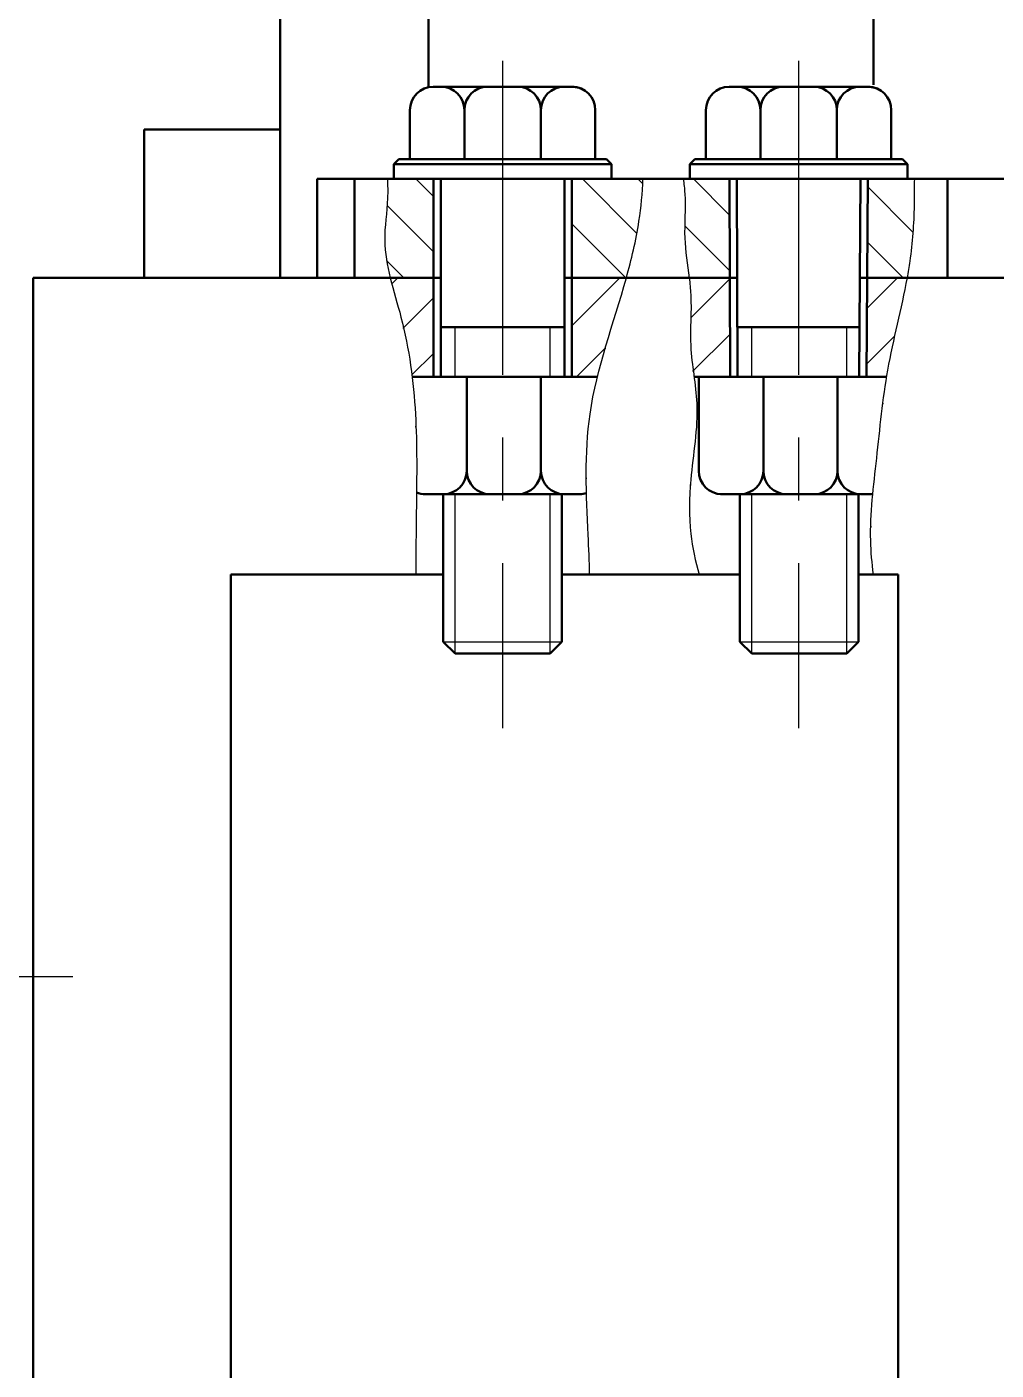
# Model space of a CAD drawing. Header units: millimetres. Extents: x 0 to 1189, y 0 to 841.
# Drawn here: x 806.6 to 845.8, y 604.5 to 658.9 of the extents above; entities that cross this region are included whole.
import ezdxf

# ---------------------------------------------------------------- set-up
doc = ezdxf.new("R2010")
doc.units = ezdxf.units.MM
doc.linetypes.add('CENTERX2', pattern=[20.32, 12.7, -2.54, 2.54, -2.54])
doc.layers.add('中心线', color=1, linetype='CENTERX2')
doc.layers.add('剖面线', color=6, linetype='Continuous')
doc.layers.add('粗实线', color=255, linetype='Continuous', lineweight=50)

msp = doc.modelspace()

# ---------------------------------------------------------------- hatches: boundary and pattern name
at = {"layer": '剖面线'}
h = msp.add_hatch(dxfattribs=at)
h.set_pattern_fill('ANSI31', color=256, style=0)
h.paths.add_polyline_path([(823.3104, 653.5066), (821.6104, 653.5066), (821.4104, 653.3066), (821.4104, 652.7066), (823.3104, 652.7066)], flags=0)
h = msp.add_hatch(dxfattribs=at)
h.set_pattern_fill('ANSI31', color=256, style=0)
h.paths.add_polyline_path([(835.3104, 653.5066), (833.6104, 653.5066), (833.4104, 653.3066), (833.4104, 652.7066), (835.3104, 652.7066)], flags=0)
h = msp.add_hatch(dxfattribs=at)
h.set_pattern_fill('ANSI31', color=256, angle=90, style=0)
edge = h.paths.add_edge_path(flags=0)
edge.add_spline(control_points=[(821.2623, 648.7066), (821.137, 649.2119), (820.9411, 650.2752), (821.1751, 651.5897), (821.1598, 652.4461), (821.1482, 652.7066)], knot_values=[0.6299183, 0.6299183, 0.6299183, 0.6299183, 0.6545372, 0.6817079, 0.6934767, 0.6934767, 0.6934767, 0.6934767], weights=[1, 1, 1, 1, 1, 1], degree=3, periodic=0)
edge.add_spline(control_points=[(821.1482, 652.7066), (821.1598, 652.4461), (821.1751, 651.5897), (820.9411, 650.2752), (821.137, 649.2119), (821.2623, 648.7066)], knot_values=[0.3065233, 0.3065233, 0.3065233, 0.3065233, 0.3182921, 0.3454628, 0.3700817, 0.3700817, 0.3700817, 0.3700817], weights=[1, 1, 1, 1, 1, 1], degree=3, periodic=0)
h = msp.add_hatch(dxfattribs=at)
h.set_pattern_fill('ANSI31', color=256, scale=0.5, angle=90, style=0)
edge = h.paths.add_edge_path()
edge.add_spline(control_points=[(821.1482, 652.7066), (821.1598, 652.4461), (821.1751, 651.5897), (820.9411, 650.2752), (821.137, 649.2119), (821.2623, 648.7066)], knot_values=[0.3065233, 0.3065233, 0.3065233, 0.3065233, 0.3182921, 0.3454628, 0.3700817, 0.3700817, 0.3700817, 0.3700817], weights=[1, 1, 1, 1, 1, 1], degree=3, periodic=0)
edge.add_line((821.2623, 648.7066), (823.0104, 648.7066))
edge.add_line((823.0104, 648.7066), (823.0104, 652.7066))
edge.add_line((823.0104, 652.7066), (821.1482, 652.7066))
h = msp.add_hatch(dxfattribs=at)
h.set_pattern_fill('ANSI31', color=256, scale=0.5, angle=90, style=0)
edge = h.paths.add_edge_path()
edge.add_spline(control_points=[(830.8173, 648.7066), (831.0233, 649.4473), (831.333, 650.7421), (831.4713, 652.1357), (831.4838, 652.7066)], knot_values=[0.9638627, 0.9638627, 0.9638627, 0.9638627, 1, 1.0254355, 1.0254355, 1.0254355, 1.0254355], weights=[1, 1, 1, 1, 1], degree=3, periodic=0)
edge.add_line((831.4838, 652.7066), (828.6104, 652.7066))
edge.add_line((828.6104, 652.7066), (828.6104, 648.7066))
edge.add_line((828.6104, 648.7066), (830.8173, 648.7066))
h = msp.add_hatch(dxfattribs=at)
h.set_pattern_fill('ANSI31', color=256, angle=90, style=0)
edge = h.paths.add_edge_path(flags=0)
edge.add_spline(control_points=[(830.8173, 648.7066), (831.0233, 649.4473), (831.333, 650.7421), (831.4713, 652.1357), (831.4838, 652.7066)], knot_values=[0.9638627, 0.9638627, 0.9638627, 0.9638627, 1, 1.0254355, 1.0254355, 1.0254355, 1.0254355], weights=[1, 1, 1, 1, 1], degree=3, periodic=0)
edge.add_spline(control_points=[(831.4838, 652.7066), (831.4713, 652.1357), (831.333, 650.7421), (831.0233, 649.4473), (830.8173, 648.7066)], knot_values=[0.9745645, 0.9745645, 0.9745645, 0.9745645, 1, 1.0361373, 1.0361373, 1.0361373, 1.0361373], weights=[1, 1, 1, 1, 1], degree=3, periodic=0)
h = msp.add_hatch(dxfattribs=at)
h.set_pattern_fill('ANSI31', color=256, angle=90, style=0)
edge = h.paths.add_edge_path(flags=0)
edge.add_spline(control_points=[(833.3596, 648.7066), (833.293, 649.2495), (833.0987, 650.3889), (833.2407, 651.6294), (833.1469, 652.505), (833.1204, 652.7066)], knot_values=[0.8684598, 0.8684598, 0.8684598, 0.8684598, 0.8943496, 0.9230865, 0.9314377, 0.9314377, 0.9314377, 0.9314377], weights=[1, 1, 1, 1, 1, 1], degree=3, periodic=0)
edge.add_spline(control_points=[(833.1204, 652.7066), (833.1469, 652.505), (833.2407, 651.6294), (833.0987, 650.3889), (833.293, 649.2495), (833.3596, 648.7066)], knot_values=[0.0685623, 0.0685623, 0.0685623, 0.0685623, 0.0769135, 0.1056504, 0.1315402, 0.1315402, 0.1315402, 0.1315402], weights=[1, 1, 1, 1, 1, 1], degree=3, periodic=0)
h = msp.add_hatch(dxfattribs=at)
h.set_pattern_fill('ANSI31', color=256, scale=0.5, angle=90, style=0)
edge = h.paths.add_edge_path()
edge.add_spline(control_points=[(833.1204, 652.7066), (833.1469, 652.505), (833.2407, 651.6294), (833.0987, 650.3889), (833.293, 649.2495), (833.3596, 648.7066)], knot_values=[0.0685623, 0.0685623, 0.0685623, 0.0685623, 0.0769135, 0.1056504, 0.1315402, 0.1315402, 0.1315402, 0.1315402], weights=[1, 1, 1, 1, 1, 1], degree=3, periodic=0)
edge.add_line((833.3596, 648.7066), (834.9917, 648.7056))
edge.add_line((834.9917, 648.7056), (834.9917, 652.7056))
edge.add_line((834.9917, 652.7056), (833.1204, 652.7066))
h = msp.add_hatch(dxfattribs=at)
h.set_pattern_fill('ANSI31', color=256, scale=0.5, angle=90, style=0)
edge = h.paths.add_edge_path()
edge.add_spline(control_points=[(842.1877, 648.7066), (842.2284, 648.9299), (842.3894, 649.9001), (842.4872, 651.2556), (842.4712, 652.3412), (842.4835, 652.7066)], knot_values=[0.7302191, 0.7302191, 0.7302191, 0.7302191, 0.741042, 0.7770693, 0.7943639, 0.7943639, 0.7943639, 0.7943639], weights=[1, 1, 1, 1, 1, 1], degree=3, periodic=0)
edge.add_line((842.4835, 652.7066), (840.5716, 652.7048))
edge.add_line((840.5716, 652.7048), (840.5716, 648.7048))
edge.add_line((840.5716, 648.7048), (842.1877, 648.7066))
h = msp.add_hatch(dxfattribs=at)
h.set_pattern_fill('ANSI31', color=256, angle=90, style=0)
edge = h.paths.add_edge_path(flags=0)
edge.add_spline(control_points=[(842.1877, 648.7066), (842.2284, 648.9299), (842.3894, 649.9001), (842.4872, 651.2556), (842.4712, 652.3412), (842.4835, 652.7066)], knot_values=[0.7302191, 0.7302191, 0.7302191, 0.7302191, 0.741042, 0.7770693, 0.7943639, 0.7943639, 0.7943639, 0.7943639], weights=[1, 1, 1, 1, 1, 1], degree=3, periodic=0)
edge.add_spline(control_points=[(842.4835, 652.7066), (842.4712, 652.3412), (842.4872, 651.2556), (842.3894, 649.9001), (842.2284, 648.9299), (842.1877, 648.7066)], knot_values=[0.2056361, 0.2056361, 0.2056361, 0.2056361, 0.2229307, 0.258958, 0.2697809, 0.2697809, 0.2697809, 0.2697809], weights=[1, 1, 1, 1, 1, 1], degree=3, periodic=0)
h = msp.add_hatch(dxfattribs=at)
h.set_pattern_fill('ANSI31', color=256, style=0)
edge = h.paths.add_edge_path(flags=0)
edge.add_spline(control_points=[(821.2623, 648.7066), (821.3935, 648.1776), (821.9661, 646.3579), (822.3678, 643.2775), (822.3245, 639.7467), (822.2951, 637.634), (822.3045, 636.7066)], knot_values=[0.3700817, 0.3700817, 0.3700817, 0.3700817, 0.3958502, 0.4587573, 0.5185208, 0.5620882, 0.5620882, 0.5620882, 0.5620882], weights=[1, 1, 1, 1, 1, 1, 1], degree=3, periodic=0)
edge.add_spline(control_points=[(822.3045, 636.7066), (822.2951, 637.634), (822.3245, 639.7467), (822.3577, 642.4527), (822.2096, 644.2053), (822.149, 644.7066)], knot_values=[0.4379118, 0.4379118, 0.4379118, 0.4379118, 0.4814792, 0.5412427, 0.5653141, 0.5653141, 0.5653141, 0.5653141], weights=[1, 1, 1, 1, 1, 1], degree=3, periodic=0)
edge.add_spline(control_points=[(822.149, 644.7066), (822.0513, 645.5152), (821.8106, 646.8518), (821.3935, 648.1776), (821.2623, 648.7066)], knot_values=[0.5653141, 0.5653141, 0.5653141, 0.5653141, 0.6041498, 0.6299183, 0.6299183, 0.6299183, 0.6299183], weights=[1, 1, 1, 1, 1], degree=3, periodic=0)
h = msp.add_hatch(dxfattribs=at)
h.set_pattern_fill('ANSI31', color=256, scale=0.5, style=0)
edge = h.paths.add_edge_path()
edge.add_spline(control_points=[(821.2623, 648.7066), (821.3935, 648.1776), (821.8106, 646.8518), (822.0513, 645.5152), (822.149, 644.7066)], knot_values=[0.3700817, 0.3700817, 0.3700817, 0.3700817, 0.3958502, 0.4346859, 0.4346859, 0.4346859, 0.4346859], weights=[1, 1, 1, 1, 1], degree=3, periodic=0)
edge.add_line((822.149, 644.7066), (823.0104, 644.7066))
edge.add_line((823.0104, 644.7066), (823.0104, 648.7066))
edge.add_line((823.0104, 648.7066), (821.2623, 648.7066))
h = msp.add_hatch(dxfattribs=at)
h.set_pattern_fill('ANSI31', color=256, scale=0.5, style=0)
edge = h.paths.add_edge_path()
edge.add_spline(control_points=[(829.6467, 644.7066), (829.9743, 646.0376), (830.4372, 647.3395), (830.8173, 648.7066)], knot_values=[0.8971762, 0.8971762, 0.8971762, 0.8971762, 0.9638627, 0.9638627, 0.9638627, 0.9638627], weights=[1, 1, 1, 1], degree=3, periodic=0)
edge.add_line((830.8173, 648.7066), (828.6104, 648.7066))
edge.add_line((828.6104, 648.7066), (828.6104, 644.7066))
edge.add_line((828.6104, 644.7066), (829.6467, 644.7066))
h = msp.add_hatch(dxfattribs=at)
h.set_pattern_fill('ANSI31', color=256, style=0)
edge = h.paths.add_edge_path(flags=0)
edge.add_spline(control_points=[(830.8173, 648.7066), (830.4372, 647.3395), (829.9743, 646.0376), (829.6467, 644.7066)], knot_values=[0.0361373, 0.0361373, 0.0361373, 0.0361373, 0.1028238, 0.1028238, 0.1028238, 0.1028238], weights=[1, 1, 1, 1], degree=3, periodic=0)
edge.add_spline(control_points=[(829.6467, 644.7066), (829.5243, 644.2089), (829.0983, 642.145), (829.2072, 639.3777), (829.3273, 637.2405), (829.3265, 636.7066)], knot_values=[0.1028238, 0.1028238, 0.1028238, 0.1028238, 0.1277572, 0.2053938, 0.2309315, 0.2309315, 0.2309315, 0.2309315], weights=[1, 1, 1, 1, 1, 1], degree=3, periodic=0)
edge.add_spline(control_points=[(829.3265, 636.7066), (829.3273, 637.2405), (829.2072, 639.3777), (829.0416, 643.5856), (830.295, 646.8284), (830.8173, 648.7066)], knot_values=[0.7690685, 0.7690685, 0.7690685, 0.7690685, 0.7946062, 0.8722428, 0.9638627, 0.9638627, 0.9638627, 0.9638627], weights=[1, 1, 1, 1, 1, 1], degree=3, periodic=0)
h = msp.add_hatch(dxfattribs=at)
h.set_pattern_fill('ANSI31', color=256, style=0)
edge = h.paths.add_edge_path(flags=0)
edge.add_spline(control_points=[(833.3596, 648.7066), (833.3874, 648.4803), (833.4827, 647.5567), (833.3092, 645.86), (833.8575, 643.3723), (833.3781, 640.8523), (833.3312, 638.4925), (833.6063, 637.2486), (833.7649, 636.7066)], knot_values=[0.1315402, 0.1315402, 0.1315402, 0.1315402, 0.1423288, 0.1754869, 0.2127149, 0.2620512, 0.2968671, 0.3241175, 0.3241175, 0.3241175, 0.3241175], weights=[1, 1, 1, 1, 1, 1, 1, 1, 1], degree=3, periodic=0)
edge.add_spline(control_points=[(833.7649, 636.7066), (833.6063, 637.2486), (833.3312, 638.4925), (833.3781, 640.8523), (833.779, 642.9599), (833.6041, 644.3456), (833.5562, 644.7066)], knot_values=[0.6758825, 0.6758825, 0.6758825, 0.6758825, 0.7031329, 0.7379488, 0.7872851, 0.8046484, 0.8046484, 0.8046484, 0.8046484], weights=[1, 1, 1, 1, 1, 1, 1], degree=3, periodic=0)
edge.add_spline(control_points=[(833.5562, 644.7066), (833.5013, 645.1196), (833.3463, 646.2229), (833.4827, 647.5567), (833.3874, 648.4803), (833.3596, 648.7066)], knot_values=[0.8046484, 0.8046484, 0.8046484, 0.8046484, 0.8245131, 0.8576712, 0.8684598, 0.8684598, 0.8684598, 0.8684598], weights=[1, 1, 1, 1, 1, 1], degree=3, periodic=0)
h = msp.add_hatch(dxfattribs=at)
h.set_pattern_fill('ANSI31', color=256, scale=0.5, style=0)
edge = h.paths.add_edge_path()
edge.add_spline(control_points=[(833.3596, 648.7066), (833.3874, 648.4803), (833.4827, 647.5567), (833.3463, 646.2229), (833.5013, 645.1196), (833.5562, 644.7066)], knot_values=[0.1315402, 0.1315402, 0.1315402, 0.1315402, 0.1423288, 0.1754869, 0.1953516, 0.1953516, 0.1953516, 0.1953516], weights=[1, 1, 1, 1, 1, 1], degree=3, periodic=0)
edge.add_line((833.5562, 644.7066), (835.0042, 644.7056))
edge.add_line((835.0042, 644.7056), (835.0042, 648.7056))
edge.add_line((835.0042, 648.7056), (833.3596, 648.7066))
h = msp.add_hatch(dxfattribs=at)
h.set_pattern_fill('ANSI31', color=256, scale=0.5, style=0)
edge = h.paths.add_edge_path()
edge.add_spline(control_points=[(841.3501, 644.7066), (841.3651, 644.7966), (841.5953, 646.134), (841.959, 647.4517), (842.1877, 648.7066)], knot_values=[0.6650192, 0.6650192, 0.6650192, 0.6650192, 0.6694018, 0.7302191, 0.7302191, 0.7302191, 0.7302191], weights=[1, 1, 1, 1, 1], degree=3, periodic=0)
edge.add_line((842.1877, 648.7066), (840.5442, 648.7066))
edge.add_line((840.5442, 648.7066), (840.5442, 644.7066))
edge.add_line((840.5442, 644.7066), (841.3501, 644.7066))
h = msp.add_hatch(dxfattribs=at)
h.set_pattern_fill('ANSI31', color=256, style=0)
edge = h.paths.add_edge_path(flags=0)
edge.add_spline(control_points=[(842.1877, 648.7066), (841.959, 647.4517), (841.5953, 646.134), (841.3651, 644.7966), (841.3501, 644.7066)], knot_values=[0.2697809, 0.2697809, 0.2697809, 0.2697809, 0.3305982, 0.3349808, 0.3349808, 0.3349808, 0.3349808], weights=[1, 1, 1, 1, 1], degree=3, periodic=0)
edge.add_spline(control_points=[(841.3501, 644.7066), (841.1696, 643.6185), (840.9678, 641.4122), (840.6151, 638.6865), (840.7564, 637.1712), (840.8121, 636.7066)], knot_values=[0.3349808, 0.3349808, 0.3349808, 0.3349808, 0.3879711, 0.4411648, 0.463576, 0.463576, 0.463576, 0.463576], weights=[1, 1, 1, 1, 1, 1], degree=3, periodic=0)
edge.add_spline(control_points=[(840.8121, 636.7066), (840.7564, 637.1712), (840.6151, 638.6865), (840.9798, 641.5051), (841.2996, 645.0631), (841.959, 647.4517), (842.1877, 648.7066)], knot_values=[0.536424, 0.536424, 0.536424, 0.536424, 0.5588352, 0.6120289, 0.6694018, 0.7302191, 0.7302191, 0.7302191, 0.7302191], weights=[1, 1, 1, 1, 1, 1, 1], degree=3, periodic=0)
h = msp.add_hatch(dxfattribs=at)
h.set_pattern_fill('ANSI31', color=256, style=0)
edge = h.paths.add_edge_path(flags=0)
edge.add_spline(control_points=[(822.3295, 640.2871), (822.3294, 640.2703), (822.3293, 640.2616), (822.3293, 640.2616)], knot_values=[0.0053463, 0.0053463, 0.0053463, 0.0053463, 0.0094517, 0.0094517, 0.0094517, 0.0094517], weights=[1, 1, 1, 1], degree=3, periodic=0)
edge.add_spline(control_points=[(822.3293, 640.2616), (822.3385, 641.2354), (822.3343, 642.7095), (822.213, 644.1643), (822.1563, 644.6452)], knot_values=[0.4947579, 0.4947579, 0.4947579, 0.4947579, 0.5412427, 0.5643322, 0.5643322, 0.5643322, 0.5643322], weights=[1, 1, 1, 1, 1], degree=3, periodic=0)
edge.add_spline(control_points=[(822.1563, 644.6452), (822.1563, 644.6452), (822.1567, 644.642), (822.1574, 644.6355)], knot_values=[0, 0, 0, 0, 0.0026147, 0.0026147, 0.0026147, 0.0026147], weights=[1, 1, 1, 1], degree=3, periodic=0)
edge.add_spline(control_points=[(822.1574, 644.6355), (822.3236, 643.22), (822.3429, 641.7409), (822.3295, 640.2871)], knot_values=[0.0004968, 0.0004968, 0.0004968, 0.0004968, 0.0223069, 0.0223069, 0.0223069, 0.0223069], weights=[1, 1, 1, 1], degree=3, periodic=0)
h = msp.add_hatch(dxfattribs=at)
h.set_pattern_fill('ANSI31', color=256, style=0)
edge = h.paths.add_edge_path(flags=0)
edge.add_spline(control_points=[(829.1955, 640.2466), (829.1954, 640.2529), (829.1952, 640.262), (829.195, 640.2736)], knot_values=[0, 0, 0, 0, 0.0023305, 0.0023305, 0.0023305, 0.0023305], weights=[1, 1, 1, 1], degree=3, periodic=0)
edge.add_spline(control_points=[(829.195, 640.2736), (829.1864, 640.8309), (829.1926, 641.3914), (829.2247, 641.9452), (829.2778, 642.863), (829.421, 643.7684), (829.6211, 644.6011)], knot_values=[0.0002683, 0.0002683, 0.0002683, 0.0002683, 0.008632, 0.008632, 0.008632, 0.0226777, 0.0226777, 0.0226777, 0.0226777], weights=[1, 1, 1, 1, 1, 1, 1], degree=3, periodic=0)
edge.add_spline(control_points=[(829.6211, 644.6011), (829.6214, 644.6024), (829.6216, 644.6031), (829.6216, 644.6031)], knot_values=[0.0042634, 0.0042634, 0.0042634, 0.0042634, 0.0055131, 0.0055131, 0.0055131, 0.0055131], weights=[1, 1, 1, 1], degree=3, periodic=0)
edge.add_spline(control_points=[(829.6216, 644.6031), (829.5101, 644.1394), (829.2246, 642.7258), (829.1793, 641.2412), (829.1955, 640.2466)], knot_values=[0.1045502, 0.1045502, 0.1045502, 0.1045502, 0.1277572, 0.1747143, 0.1747143, 0.1747143, 0.1747143], weights=[1, 1, 1, 1, 1], degree=3, periodic=0)
h = msp.add_hatch(dxfattribs=at)
h.set_pattern_fill('ANSI31', color=256, style=0)
edge = h.paths.add_edge_path(flags=0)
edge.add_spline(control_points=[(840.818, 640.2466), (840.818, 640.2467), (840.818, 640.2467), (840.818, 640.2468)], knot_values=[0, 0, 0, 0, 0.0000103, 0.0000103, 0.0000103, 0.0000103], weights=[1, 1, 1, 1], degree=3, periodic=0)
edge.add_spline(control_points=[(840.818, 640.2468), (840.9712, 641.7267), (841.1071, 643.2215), (841.3421, 644.6578)], knot_values=[0.0001379, 0.0001379, 0.0001379, 0.0001379, 0.0228071, 0.0228071, 0.0228071, 0.0228071], weights=[1, 1, 1, 1], degree=3, periodic=0)
edge.add_spline(control_points=[(841.3421, 644.6578), (841.3442, 644.6706), (841.3453, 644.6772), (841.3453, 644.6772)], knot_values=[0.0054383, 0.0054383, 0.0054383, 0.0054383, 0.009103, 0.009103, 0.009103, 0.009103], weights=[1, 1, 1, 1], degree=3, periodic=0)
edge.add_spline(control_points=[(841.3453, 644.6772), (841.1678, 643.5986), (841.0328, 642.1256), (840.8579, 640.6327), (840.818, 640.2466)], knot_values=[0.3354581, 0.3354581, 0.3354581, 0.3354581, 0.3879711, 0.4063488, 0.4063488, 0.4063488, 0.4063488], weights=[1, 1, 1, 1, 1], degree=3, periodic=0)

# ---------------------------------------------------------------- linework, layer by layer
for p, q in [((823.8904, 644.7066), (823.8904, 646.7066)), ((827.7304, 644.7066), (827.7304, 646.7066)), ((835.8904, 644.7066), (835.8904, 646.7066)), ((839.7304, 644.7066), (839.7304, 646.7066)), ((835.4104, 644.7066), (840.2104, 644.7066)), ((823.8904, 633.5066), (823.8904, 639.9566)), ((827.7304, 633.5066), (827.7304, 639.9566)), ((835.8904, 633.5066), (835.8904, 639.9566)), ((839.7304, 633.5066), (839.7304, 639.9566)), ((823.4104, 633.9866), (827.8889, 633.9866)), ((827.8889, 633.9866), (828.2104, 633.9866)), ((835.4104, 633.9866), (840.2104, 633.9866))]:
    msp.add_line(p, q)
for points, knots in [([(821.1482, 652.7066), (821.1598, 652.4461), (821.1751, 651.5897), (820.9411, 650.2752), (821.137, 649.2119), (821.2623, 648.7066)], [0.306523329, 0.306523329, 0.306523329, 0.306523329, 0.318292085, 0.345462797, 0.370081695, 0.370081695, 0.370081695, 0.370081695]), ([(830.8173, 648.7066), (831.0233, 649.4473), (831.333, 650.7421), (831.4713, 652.1357), (831.4838, 652.7066)], [0.963862749, 0.963862749, 0.963862749, 0.963862749, 1, 1.025435513, 1.025435513, 1.025435513, 1.025435513]), ([(833.1204, 652.7066), (833.1469, 652.505), (833.2407, 651.6294), (833.0987, 650.3889), (833.293, 649.2495), (833.3596, 648.7066)], [0.06856229, 0.06856229, 0.06856229, 0.06856229, 0.076913461, 0.105650425, 0.131540167, 0.131540167, 0.131540167, 0.131540167]), ([(842.1877, 648.7066), (842.2284, 648.9299), (842.3894, 649.9001), (842.4872, 651.2556), (842.4712, 652.3412), (842.4835, 652.7066)], [0.730219053, 0.730219053, 0.730219053, 0.730219053, 0.741041993, 0.777069318, 0.794363922, 0.794363922, 0.794363922, 0.794363922]), ([(821.2623, 648.7066), (821.3935, 648.1776), (821.9661, 646.3579), (822.3678, 643.2775), (822.3245, 639.7467), (822.2951, 637.634), (822.3045, 636.7066)], [0.3700817, 0.3700817, 0.3700817, 0.3700817, 0.39585018, 0.45875734, 0.51852084, 0.56208822, 0.56208822, 0.56208822, 0.56208822]), ([(829.3265, 636.7066), (829.3273, 637.2405), (829.2072, 639.3777), (829.0416, 643.5856), (830.295, 646.8284), (830.8173, 648.7066)], [0.76906853, 0.76906853, 0.76906853, 0.76906853, 0.79460616, 0.87224275, 0.96386275, 0.96386275, 0.96386275, 0.96386275]), ([(833.3596, 648.7066), (833.3874, 648.4803), (833.4827, 647.5567), (833.3092, 645.86), (833.8575, 643.3723), (833.3781, 640.8523), (833.3312, 638.4925), (833.6063, 637.2486), (833.7649, 636.7066)], [0.13154017, 0.13154017, 0.13154017, 0.13154017, 0.14232884, 0.17548687, 0.21271488, 0.26205119, 0.29686713, 0.32411748, 0.32411748, 0.32411748, 0.32411748]), ([(840.8121, 636.7066), (840.7564, 637.1712), (840.6151, 638.6865), (840.9798, 641.5051), (841.2996, 645.0631), (841.959, 647.4517), (842.1877, 648.7066)], [0.53642398, 0.53642398, 0.53642398, 0.53642398, 0.55883521, 0.61202891, 0.66940179, 0.73021905, 0.73021905, 0.73021905, 0.73021905])]:
    msp.add_open_spline(points, degree=3, knots=knots)
at = {"layer": '中心线'}
for p, q in [((825.8104, 657.4832), (825.8104, 630.4906)), ((837.7854, 657.4832), (837.7854, 630.4906)), ((734.7658, 620.4466), (810.8104, 620.4466))]:
    msp.add_line(p, q, dxfattribs=at)
at = {"layer": '粗实线'}
for p, q in [((816.8104, 648.7066), (816.8104, 671.9066)), ((822.8104, 671.9066), (822.8104, 656.4126)), ((840.8104, 656.5066), (840.8104, 671.9066)), ((822.9979, 656.4316), (826.4204, 656.4316)), ((828.6229, 656.4316), (826.4204, 656.4316)), ((834.9729, 656.4316), (838.3954, 656.4316)), ((840.5979, 656.4316), (838.3954, 656.4316)), ((822.0604, 653.5066), (822.0604, 655.4941)), ((824.2629, 655.4941), (824.2629, 653.5066)), ((824.2629, 655.4941), (824.2629, 653.5066)), ((827.3579, 655.4941), (827.3579, 653.5066)), ((827.3579, 655.4941), (827.3579, 653.5066)), ((827.3579, 655.4941), (827.3579, 653.5066)), ((829.5604, 653.5066), (829.5604, 655.4941)), ((834.0354, 653.5066), (834.0354, 655.4941)), ((836.2379, 655.4941), (836.2379, 653.5066)), ((836.2379, 655.4941), (836.2379, 653.5066)), ((839.3329, 655.4941), (839.3329, 653.5066)), ((839.3329, 655.4941), (839.3329, 653.5066)), ((839.3329, 655.4941), (839.3329, 653.5066)), ((841.5354, 653.5066), (841.5354, 655.4941)), ((811.3104, 648.7066), (811.3104, 654.7066)), ((811.3104, 654.7066), (816.8104, 654.7066)), ((821.4104, 653.3066), (821.6104, 653.5066)), ((821.4104, 652.7066), (821.4104, 653.3066)), ((821.4104, 653.3066), (830.2104, 653.3066)), ((821.6104, 653.5066), (822.2104, 653.5066)), ((828.8104, 653.5066), (822.2104, 653.5066)), ((822.8104, 653.5066), (823.1682, 653.5066)), ((822.8104, 653.5066), (823.1682, 653.5066)), ((822.8104, 653.5066), (829.4104, 653.5066)), ((824.3104, 653.5066), (823.1682, 653.5066)), ((824.3104, 653.5066), (823.1682, 653.5066)), ((825.4526, 653.5066), (824.3104, 653.5066)), ((825.4526, 653.5066), (824.3104, 653.5066)), ((830.0104, 653.5066), (829.4104, 653.5066)), ((830.2104, 653.3066), (830.0104, 653.5066)), ((830.2104, 652.7066), (830.2104, 653.3066)), ((833.3854, 653.3066), (833.5854, 653.5066)), ((833.3854, 652.7066), (833.3854, 653.3066)), ((833.3854, 653.3066), (842.1854, 653.3066)), ((833.5854, 653.5066), (834.1854, 653.5066)), ((840.7854, 653.5066), (834.1854, 653.5066)), ((834.7854, 653.5066), (835.1432, 653.5066)), ((834.7854, 653.5066), (835.1432, 653.5066)), ((834.7854, 653.5066), (841.3854, 653.5066)), ((836.2854, 653.5066), (835.1432, 653.5066)), ((836.2854, 653.5066), (835.1432, 653.5066)), ((837.4276, 653.5066), (836.2854, 653.5066)), ((837.4276, 653.5066), (836.2854, 653.5066)), ((841.9854, 653.5066), (841.3854, 653.5066)), ((842.1854, 653.3066), (841.9854, 653.5066)), ((842.1854, 652.7066), (842.1854, 653.3066)), ((818.3104, 648.7066), (818.3104, 652.7066)), ((818.3104, 652.7066), (819.8104, 652.7066)), ((819.8104, 652.7066), (819.8104, 648.7066)), ((821.1482, 652.7066), (819.8104, 652.7066)), ((821.1482, 652.7066), (823.3104, 652.7066)), ((823.3104, 652.7066), (821.4104, 652.7066)), ((823.4104, 652.7066), (821.4104, 652.7066)), ((823.4104, 652.7066), (821.4104, 652.7066)), ((821.8104, 652.7066), (823.4104, 652.7066)), ((823.0104, 652.7066), (823.0104, 648.7066)), ((823.3104, 652.7066), (823.3104, 648.7066)), ((823.3104, 652.7066), (828.3104, 652.7066)), ((823.4104, 652.7066), (828.2104, 652.7066)), ((828.3104, 652.7066), (828.2104, 652.7066)), ((828.2104, 652.7066), (828.3104, 652.7066)), ((828.3104, 648.7066), (828.3104, 652.7066)), ((828.3104, 652.7066), (831.4838, 652.7066)), ((830.2104, 652.7066), (828.3104, 652.7066)), ((830.2104, 652.7066), (828.3104, 652.7066)), ((828.3104, 652.7066), (828.8377, 652.7066)), ((828.8377, 652.7066), (828.3104, 652.7066)), ((828.6104, 648.7066), (828.6104, 652.7066)), ((833.1204, 652.7066), (831.4838, 652.7066)), ((833.1204, 652.7066), (835.3104, 652.7066)), ((835.3104, 652.7066), (833.4104, 652.7066)), ((834.9854, 652.7056), (835.0104, 644.7056)), ((835.2854, 652.7066), (835.3104, 644.7066)), ((835.4104, 652.7066), (835.3104, 652.7066)), ((835.3104, 652.7066), (835.4104, 652.7066)), ((835.3604, 652.7066), (840.2104, 652.7066)), ((840.3104, 652.7066), (840.2104, 652.7066)), ((840.2104, 652.7066), (840.3104, 652.7066)), ((840.2304, 644.7066), (840.2854, 652.7066)), ((840.3104, 652.7066), (842.4835, 652.7066)), ((842.2104, 652.7066), (840.3104, 652.7066)), ((840.5304, 644.7045), (840.5854, 652.7045)), ((843.8104, 652.7066), (842.4835, 652.7066)), ((843.8104, 652.7066), (843.8104, 648.7066)), ((843.8104, 652.7066), (849.8104, 652.7066)), ((806.8104, 648.7066), (806.8104, 584.7066)), ((806.8104, 648.7066), (821.2623, 648.7066)), ((823.3104, 648.7066), (821.2623, 648.7066)), ((823.3104, 648.7066), (821.2623, 648.7066)), ((823.0104, 648.7066), (823.0104, 644.7066)), ((823.3104, 648.7066), (823.3104, 644.7066)), ((828.3104, 644.7066), (828.3104, 648.7066)), ((830.8173, 648.7066), (828.3104, 648.7066)), ((830.8173, 648.7066), (828.3104, 648.7066)), ((828.6104, 644.7066), (828.6104, 648.7066)), ((830.8173, 648.7066), (833.3596, 648.7066)), ((835.3104, 648.7066), (833.3596, 648.7066)), ((835.3104, 648.7066), (833.3596, 648.7066)), ((840.3104, 648.7066), (840.2579, 648.7066)), ((840.3104, 648.7066), (840.2579, 648.7066)), ((842.1877, 648.7066), (840.3104, 648.7066)), ((842.1877, 648.7066), (840.3104, 648.7066)), ((842.1877, 648.7066), (850.7803, 648.7066)), ((823.3104, 646.7066), (828.3104, 646.7066)), ((835.3042, 646.7066), (840.2442, 646.7066)), ((823.3104, 644.7066), (822.149, 644.7066)), ((822.149, 644.7066), (829.6467, 644.7066)), ((822.3853, 644.7066), (823.3704, 644.7066)), ((823.3704, 644.7066), (823.4104, 644.7066)), ((823.4104, 644.7066), (828.2104, 644.7066)), ((824.3596, 640.8941), (824.3596, 644.7066)), ((824.3596, 644.7066), (824.3596, 640.8941)), ((827.3596, 644.7066), (827.3596, 640.8941)), ((827.3596, 640.8941), (827.3596, 644.7066)), ((827.3596, 644.7066), (827.3596, 640.8941)), ((828.2104, 644.7066), (828.2504, 644.7066)), ((828.2504, 644.7066), (829.2355, 644.7066)), ((829.6467, 644.7066), (828.3104, 644.7066)), ((835.3104, 644.7066), (833.5562, 644.7066)), ((833.7453, 640.8941), (833.7453, 644.7066)), ((833.7453, 644.7066), (841.3501, 644.7066)), ((834.3853, 644.7066), (835.3704, 644.7066)), ((835.3704, 644.7066), (835.4104, 644.7066)), ((836.3596, 640.8941), (836.3596, 644.7066)), ((836.3596, 644.7066), (836.3596, 640.8941)), ((839.3596, 644.7066), (839.3596, 640.8941)), ((839.3596, 640.8941), (839.3596, 644.7066)), ((839.3596, 644.7066), (839.3596, 640.8941)), ((840.2104, 644.7066), (840.2504, 644.7066)), ((840.2504, 644.7066), (841.2355, 644.7066)), ((841.3501, 644.7066), (840.3104, 644.7066)), ((823.4221, 639.9566), (822.6257, 639.9566)), ((823.4104, 639.9566), (823.4104, 633.9866)), ((823.4221, 639.9566), (826.4221, 639.9566)), ((826.4221, 639.9566), (828.2742, 639.9566)), ((828.2104, 633.9866), (828.2104, 639.9606)), ((828.938, 639.9566), (828.2971, 639.9566)), ((835.4221, 639.9566), (834.6257, 639.9566)), ((835.4104, 639.9566), (835.4104, 633.9866)), ((835.4221, 639.9566), (838.4221, 639.9566)), ((838.4221, 639.9566), (840.2742, 639.9566)), ((840.2104, 633.9866), (840.2104, 639.9606)), ((840.7891, 639.9566), (840.2971, 639.9566)), ((822.3045, 636.7066), (814.8104, 636.7066)), ((814.8104, 636.7066), (814.8104, 592.7066)), ((822.3045, 636.7066), (823.4104, 636.7066)), ((828.2104, 636.7066), (829.3265, 636.7066)), ((833.7649, 636.7066), (829.3265, 636.7066)), ((833.7649, 636.7066), (835.4104, 636.7066)), ((840.2104, 636.7066), (840.8121, 636.7066)), ((841.8104, 636.7066), (840.8121, 636.7066)), ((841.8104, 592.7066), (841.8104, 636.7066)), ((823.4104, 633.9866), (823.8904, 633.5066)), ((827.7304, 633.5066), (828.2104, 633.9866)), ((835.4104, 633.9866), (835.8904, 633.5066)), ((839.7304, 633.5066), (840.2104, 633.9866)), ((827.4732, 633.5066), (823.8904, 633.5066)), ((827.7304, 633.5066), (827.4732, 633.5066)), ((839.7304, 633.5066), (835.8904, 633.5066))]:
    msp.add_line(p, q, dxfattribs=at)
for centre, start, end in [((822.9979, 655.4941), 90, 180), ((823.3254, 655.4941), 0, 90), ((825.2004, 655.4941), 90, 180), ((826.4204, 655.4941), 0, 90), ((828.2954, 655.4941), 90, 180), ((828.6229, 655.4941), 55.47511, 90), ((828.6229, 655.4941), 0, 90), ((834.9729, 655.4941), 90, 180), ((835.3004, 655.4941), 0, 90), ((837.1754, 655.4941), 90, 180), ((838.3954, 655.4941), 0, 90), ((840.2704, 655.4941), 90, 180), ((840.5979, 655.4941), 55.47511, 90), ((840.5979, 655.4941), 0, 90), ((823.4221, 640.8941), 270, 0), ((825.2971, 640.8941), 180, 270), ((826.4221, 640.8941), 270, 0), ((828.2971, 640.8941), 180, 270), ((834.6828, 640.8941), 180, 270), ((835.4221, 640.8941), 270, 0), ((837.2971, 640.8941), 180, 270), ((838.4221, 640.8941), 270, 0), ((840.2971, 640.8941), 180, 270), ((822.6828, 640.8941), 247.69037, 270), ((828.938, 640.8941), 270, 286.26056)]:
    msp.add_arc(centre, 0.9375, start, end, dxfattribs=at)

doc.saveas('drawing.dxf')
